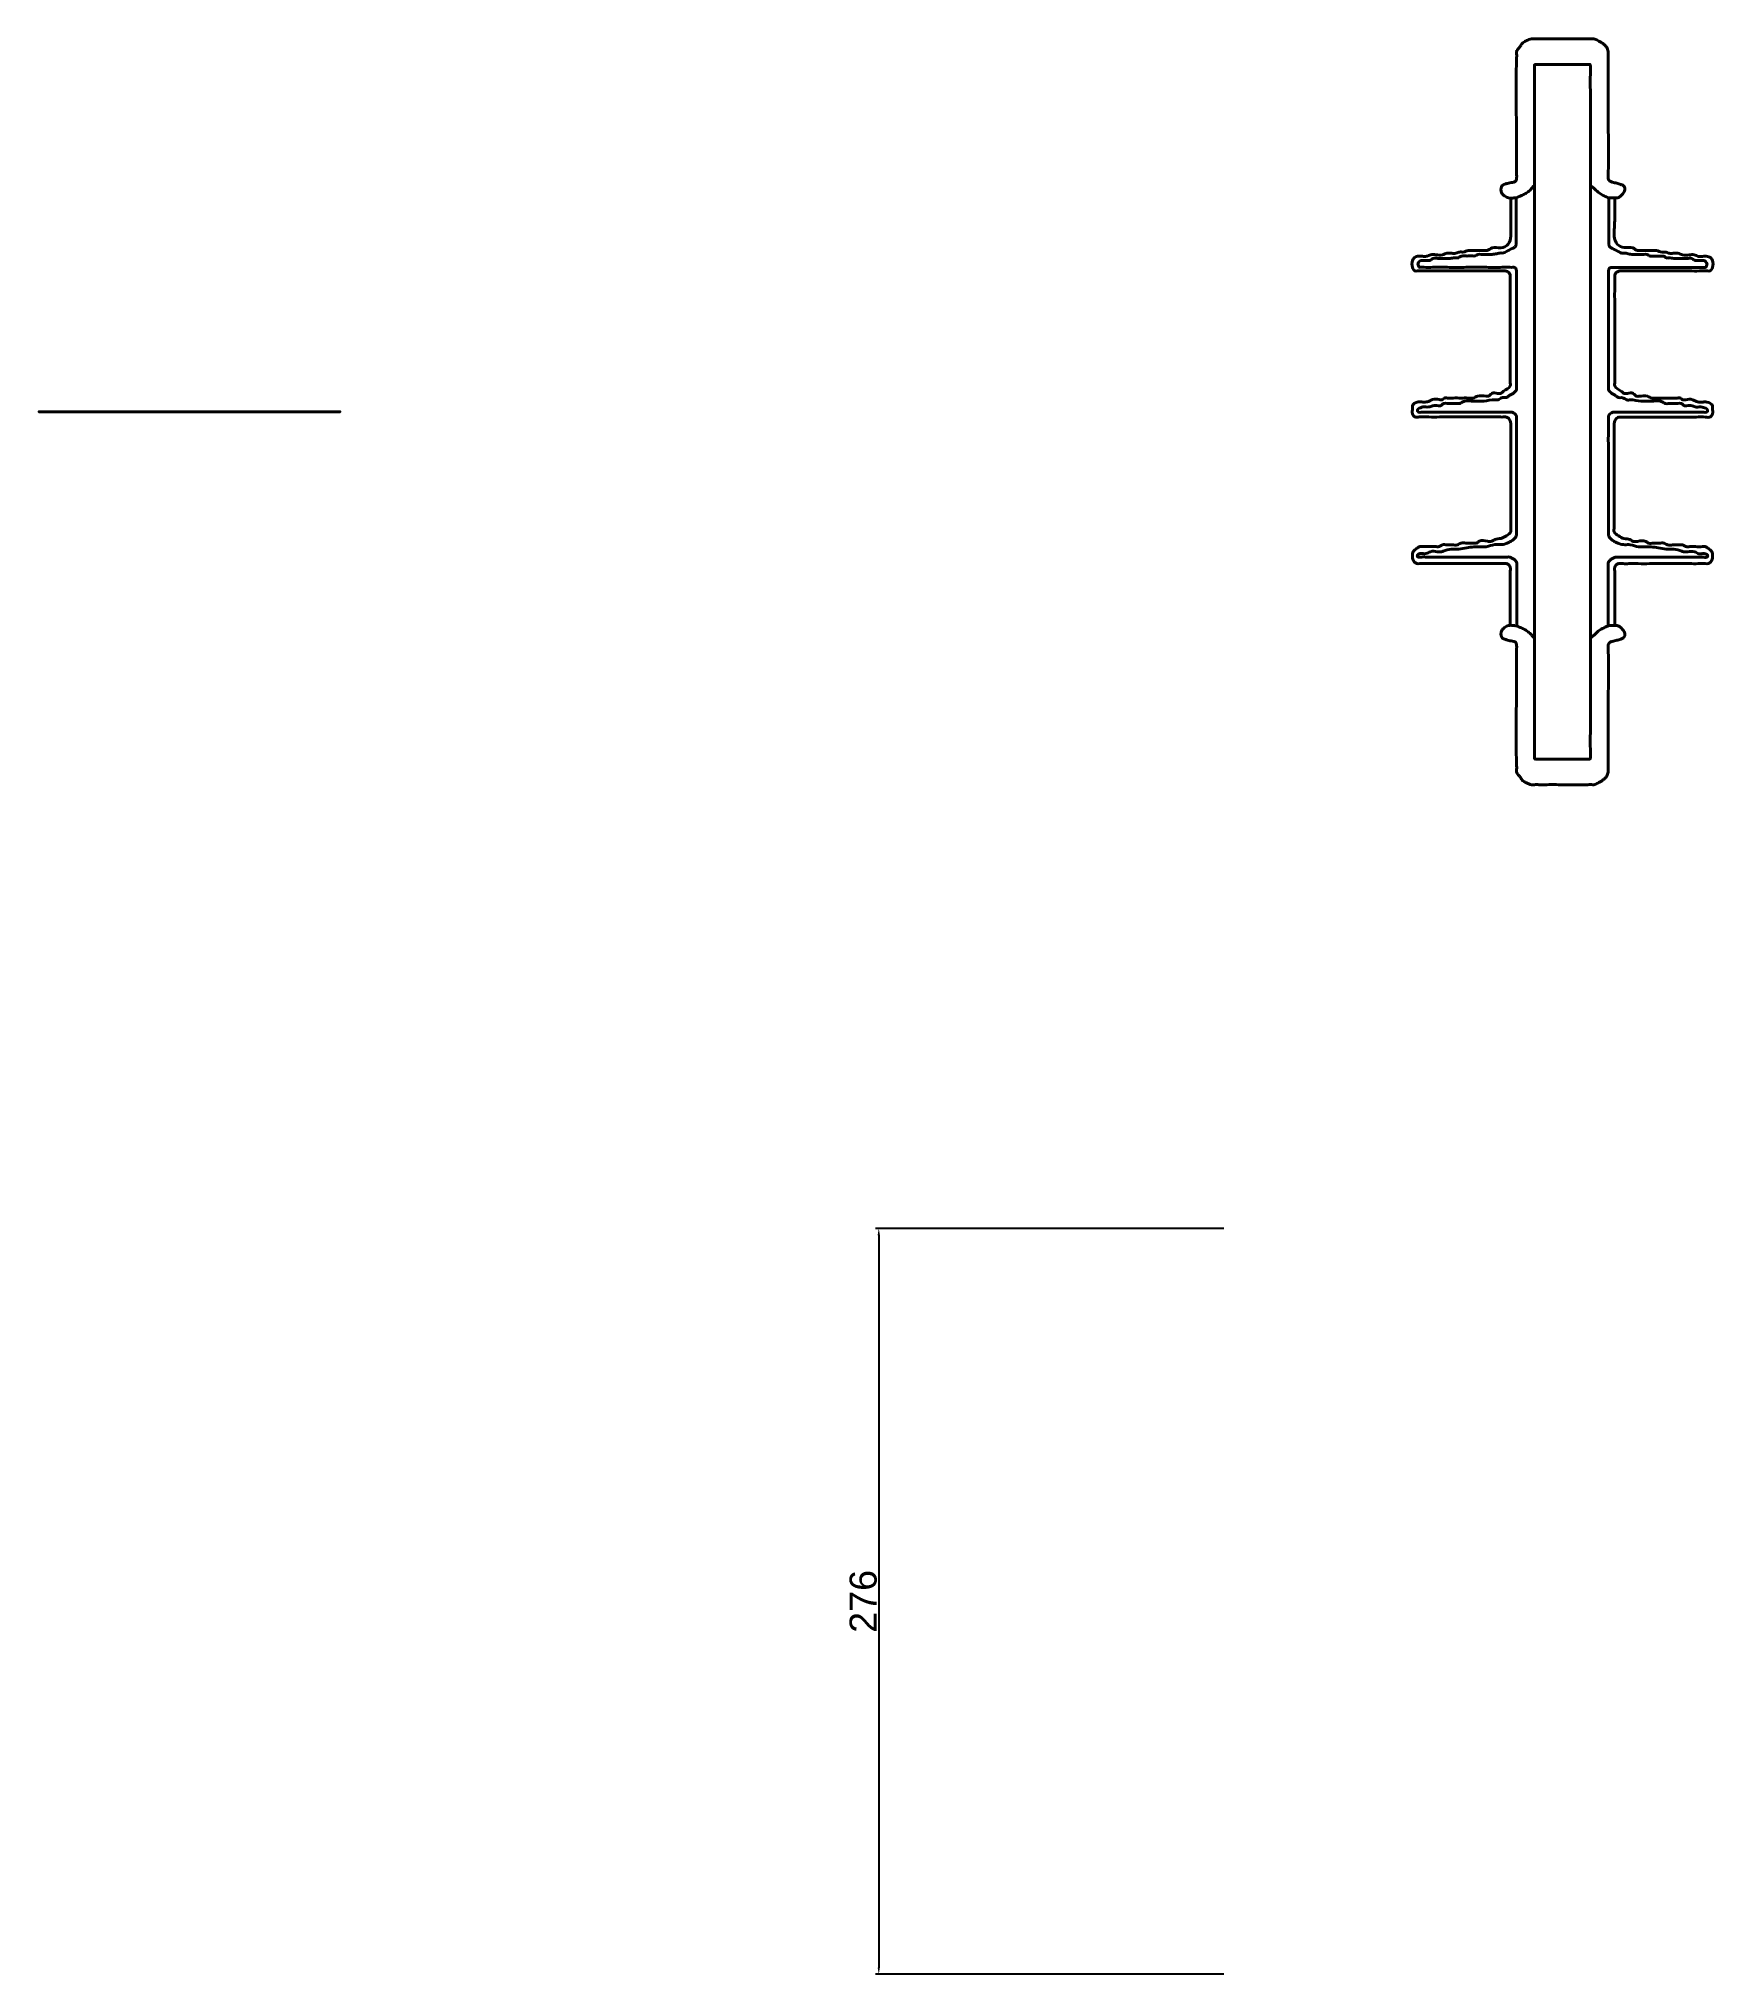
# Model space of a CAD drawing. Header units: millimetres. Extents: x 2853 to 3473, y 1880 to 2596.
import ezdxf

# ---------------------------------------------------------------- set-up
doc = ezdxf.new("R2010")
doc.units = ezdxf.units.MM
doc.styles.get("Standard").update_dxf_attribs({"font": 'arial.ttf'})
doc.dimstyles.new('ISO-25', dxfattribs={"dimtxt": 10, "dimasz": 2.5, "dimexe": 1.25, "dimexo": 0.625, "dimtad": 1, "dimtxsty": 'Standard', "dimcen": 2.5, "dimadec": 0, "dimazin": 0, "dimtfac": 1, "dimtmove": 0, "dimatfit": 3, "dimfxl": 1, "dimarcsym": 0})

# ---------------------------------------------------------------- blocks, each defined once
blk = doc.blocks.new('*D1')
at = {"color": 0, "lineweight": -2, "transparency": 16777216}
for p, q in [((3291.65, 2155.61), (3162.69, 2155.61)), ((3163.94, 2153.11), (3163.94, 1882.11)), ((3291.65, 1879.61), (3162.69, 1879.61))]:
    blk.add_line(p, q, dxfattribs=at)
at = {"color": 0, "lineweight": 40, "transparency": 16777216}
for points in [[(3163.52, 2153.11), (3164.36, 2153.11), (3163.94, 2155.61)], [(3163.52, 1882.11), (3164.36, 1882.11), (3163.94, 1879.61)]]:
    blk.add_solid(points, dxfattribs=at)
at = {"layer": 'Defpoints', "color": 0, "lineweight": 40, "transparency": 16777216}
for p in [(3292.28, 2155.61), (3163.94, 1879.61), (3292.28, 1879.61)]:
    blk.add_point(p, dxfattribs=at)
at = {"color": 0, "lineweight": 40, "transparency": 16777216, "insert": (3158.21, 2017.61), "char_height": 10, "attachment_point": 5, "rotation": 90}
blk.add_mtext('276', dxfattribs=at)

msp = doc.modelspace()

# ---------------------------------------------------------------- linework, layer by layer
at = {"color": 1, "lineweight": 40}
for points in [[(3417.208, 2595.829), (3410.35, 2595.829), (3408.268, 2595.829), (3406.635, 2595.829), (3405.492, 2595.829), (3403.737, 2595.177), (3402.349, 2594.361), (3401.451, 2593.219), (3400.716, 2592.281), (3400.022, 2591.098), (3400.022, 2590.119), (3400.022, 2588.606), (3400.022, 2552.494), (3400.022, 2550.609), (3400.022, 2548.908), (3400.022, 2547.951), (3400.022, 2546.728), (3400.022, 2545.479), (3400.022, 2544.336), (3399.497, 2543.007), (3398.458, 2542.701), (3396.66, 2542.349), (3395.283, 2541.896), (3394.645, 2541.51), (3394.258, 2540.587), (3394.258, 2539.513), (3394.695, 2538.489), (3395.501, 2537.7), (3396.305, 2537.223), (3397.846, 2536.84)], [(3417.208, 2595.829), (3419.513, 2595.829), (3421.086, 2595.829), (3422.878, 2595.829), (3425.145, 2595.829), (3426.371, 2595.829), (3428.181, 2595.829), (3428.565, 2595.829), (3430.028, 2595.236), (3431.846, 2594.208), (3432.765, 2593.418), (3433.555, 2592.335), (3433.948, 2590.765), (3433.948, 2589.514), (3433.948, 2587.493), (3433.948, 2582.636), (3433.948, 2567.371), (3433.948, 2546.161), (3433.948, 2545.212), (3433.948, 2544.626), (3433.948, 2543.945), (3434.34, 2543.321), (3435.418, 2542.811), (3437.14, 2542.395), (3438.578, 2541.941), (3439.543, 2541.487), (3440.054, 2540.693), (3440.054, 2539.937), (3439.332, 2538.497), (3438.389, 2537.495), (3437.233, 2536.978), (3436.412, 2536.978)], [(2909.028, 2457.829, 138), (2902.17, 2457.829, 138), (2900.088, 2457.829, 138), (2898.455, 2457.829, 138), (2897.312, 2457.829, 138), (2895.557, 2457.829, 137.347), (2894.169, 2457.829, 136.532), (2893.27, 2457.829, 135.389), (2892.536, 2457.829, 134.451), (2891.842, 2457.829, 133.268), (2891.842, 2457.829, 132.289), (2891.842, 2457.829, 130.777), (2891.842, 2457.829, 94.665), (2891.842, 2457.829, 92.78), (2891.842, 2457.829, 91.079), (2891.842, 2457.829, 90.122), (2891.842, 2457.829, 88.899), (2891.842, 2457.829, 87.65), (2891.842, 2457.829, 86.506), (2891.316, 2457.829, 85.177), (2890.277, 2457.829, 84.872), (2888.48, 2457.829, 84.52), (2887.103, 2457.829, 84.067), (2886.464, 2457.829, 83.681), (2886.078, 2457.829, 82.757), (2886.078, 2457.829, 81.683), (2886.515, 2457.829, 80.66), (2887.321, 2457.829, 79.871), (2888.125, 2457.829, 79.394), (2889.666, 2457.829, 79.011)], [(2909.028, 2457.829, -138), (2902.17, 2457.829, -138), (2900.088, 2457.829, -138), (2898.455, 2457.829, -138), (2897.312, 2457.829, -138), (2895.557, 2457.829, -137.347), (2894.169, 2457.829, -136.532), (2893.27, 2457.829, -135.389), (2892.536, 2457.829, -134.451), (2891.842, 2457.829, -133.268), (2891.842, 2457.829, -132.289), (2891.842, 2457.829, -130.777), (2891.842, 2457.829, -94.665), (2891.842, 2457.829, -92.78), (2891.842, 2457.829, -91.079), (2891.842, 2457.829, -90.122), (2891.842, 2457.829, -88.899), (2891.842, 2457.829, -87.65), (2891.842, 2457.829, -86.506), (2891.316, 2457.829, -85.177), (2890.277, 2457.829, -84.872), (2888.48, 2457.829, -84.52), (2887.103, 2457.829, -84.067), (2886.464, 2457.829, -83.681), (2886.078, 2457.829, -82.757), (2886.078, 2457.829, -81.683), (2886.515, 2457.829, -80.66), (2887.321, 2457.829, -79.871), (2888.125, 2457.829, -79.394), (2889.666, 2457.829, -79.011)], [(2909.028, 2457.829, 138), (2911.333, 2457.829, 138), (2912.905, 2457.829, 138), (2914.698, 2457.829, 138), (2916.965, 2457.829, 138), (2918.191, 2457.829, 138), (2920.001, 2457.829, 138), (2920.385, 2457.829, 138), (2921.848, 2457.829, 137.407), (2923.666, 2457.829, 136.379), (2924.585, 2457.829, 135.589), (2925.375, 2457.829, 134.506), (2925.768, 2457.829, 132.935), (2925.768, 2457.829, 131.684), (2925.768, 2457.829, 129.663), (2925.768, 2457.829, 124.807), (2925.768, 2457.829, 109.541), (2925.768, 2457.829, 88.332), (2925.768, 2457.829, 87.382), (2925.768, 2457.829, 86.796), (2925.768, 2457.829, 86.116), (2926.16, 2457.829, 85.492), (2927.238, 2457.829, 84.981), (2928.96, 2457.829, 84.565), (2930.398, 2457.829, 84.112), (2931.363, 2457.829, 83.658), (2931.874, 2457.829, 82.864), (2931.874, 2457.829, 82.108), (2931.151, 2457.829, 80.668), (2930.209, 2457.829, 79.665), (2929.053, 2457.829, 79.149), (2928.232, 2457.829, 79.149)], [(2909.028, 2457.829, -138), (2911.333, 2457.829, -138), (2912.905, 2457.829, -138), (2914.698, 2457.829, -138), (2916.965, 2457.829, -138), (2918.191, 2457.829, -138), (2920.001, 2457.829, -138), (2920.385, 2457.829, -138), (2921.848, 2457.829, -137.407), (2923.666, 2457.829, -136.379), (2924.585, 2457.829, -135.589), (2925.375, 2457.829, -134.506), (2925.768, 2457.829, -132.935), (2925.768, 2457.829, -131.684), (2925.768, 2457.829, -129.663), (2925.768, 2457.829, -124.807), (2925.768, 2457.829, -109.541), (2925.768, 2457.829, -88.332), (2925.768, 2457.829, -87.382), (2925.768, 2457.829, -86.796), (2925.768, 2457.829, -86.116), (2926.16, 2457.829, -85.492), (2927.238, 2457.829, -84.981), (2928.96, 2457.829, -84.565), (2930.398, 2457.829, -84.112), (2931.363, 2457.829, -83.658), (2931.874, 2457.829, -82.864), (2931.874, 2457.829, -82.108), (2931.151, 2457.829, -80.668), (2930.209, 2457.829, -79.665), (2929.053, 2457.829, -79.149), (2928.232, 2457.829, -79.149)], [(3417.208, 2319.829), (3410.35, 2319.829), (3408.268, 2319.829), (3406.635, 2319.829), (3405.492, 2319.829), (3403.737, 2320.482), (3402.349, 2321.298), (3401.451, 2322.44), (3400.716, 2323.378), (3400.022, 2324.561), (3400.022, 2325.54), (3400.022, 2327.052), (3400.022, 2363.165), (3400.022, 2365.05), (3400.022, 2366.751), (3400.022, 2367.708), (3400.022, 2368.93), (3400.022, 2370.18), (3400.022, 2371.323), (3399.497, 2372.652), (3398.458, 2372.957), (3396.66, 2373.31), (3395.283, 2373.763), (3394.645, 2374.149), (3394.258, 2375.072), (3394.258, 2376.146), (3394.695, 2377.17), (3395.501, 2377.959), (3396.305, 2378.435), (3397.846, 2378.818)], [(3417.208, 2319.829), (3419.513, 2319.829), (3421.086, 2319.829), (3422.878, 2319.829), (3425.145, 2319.829), (3426.371, 2319.829), (3428.181, 2319.829), (3428.565, 2319.829), (3430.028, 2320.422), (3431.846, 2321.451), (3432.765, 2322.24), (3433.555, 2323.324), (3433.948, 2324.894), (3433.948, 2326.145), (3433.948, 2328.166), (3433.948, 2333.022), (3433.948, 2348.288), (3433.948, 2369.497), (3433.948, 2370.447), (3433.948, 2371.033), (3433.948, 2371.714), (3434.34, 2372.338), (3435.418, 2372.848), (3437.14, 2373.264), (3438.578, 2373.718), (3439.543, 2374.171), (3440.054, 2374.966), (3440.054, 2375.722), (3439.332, 2377.161), (3438.389, 2378.164), (3437.233, 2378.681), (3436.412, 2378.681)]]:
    msp.add_spline(points, degree=3, dxfattribs=at)
at = {"color": 4, "lineweight": 40}
for points in [[(3406.583, 2541.587), (3406.583, 2547.168), (3406.583, 2574.02), (3406.583, 2580.898), (3406.583, 2583.548), (3406.583, 2584.669), (3406.583, 2585.859), (3406.583, 2586.079), (3407.656, 2586.359), (3409.594, 2586.359), (3420.536, 2586.359), (3423.996, 2586.359), (3425.229, 2586.359), (3426.188, 2586.359), (3426.744, 2586.359), (3427.161, 2586.359), (3427.336, 2585.759), (3427.336, 2584.28), (3427.336, 2571.751), (3427.336, 2565.183), (3427.336, 2557.102), (3427.336, 2550.11), (3427.336, 2545.02), (3427.336, 2543.234), (3427.336, 2542.095), (3427.336, 2541.558)], [(2898.403, 2457.829, 83.758), (2898.403, 2457.829, 89.339), (2898.403, 2457.829, 116.191), (2898.403, 2457.829, 123.069), (2898.403, 2457.829, 125.719), (2898.403, 2457.829, 126.84), (2898.403, 2457.829, 128.029), (2898.403, 2457.829, 128.249), (2899.476, 2457.829, 128.53), (2901.414, 2457.829, 128.53), (2912.356, 2457.829, 128.53), (2915.816, 2457.829, 128.53), (2917.049, 2457.829, 128.53), (2918.008, 2457.829, 128.53), (2918.564, 2457.829, 128.53), (2918.981, 2457.829, 128.53), (2919.156, 2457.829, 127.929), (2919.156, 2457.829, 126.45), (2919.156, 2457.829, 113.921), (2919.156, 2457.829, 107.354), (2919.156, 2457.829, 99.273), (2919.156, 2457.829, 92.281), (2919.156, 2457.829, 87.191), (2919.156, 2457.829, 85.405), (2919.156, 2457.829, 84.266), (2919.156, 2457.829, 83.729)], [(2898.403, 2457.829, -83.758), (2898.403, 2457.829, -89.339), (2898.403, 2457.829, -116.191), (2898.403, 2457.829, -123.069), (2898.403, 2457.829, -125.719), (2898.403, 2457.829, -126.84), (2898.403, 2457.829, -128.029), (2898.403, 2457.829, -128.249), (2899.476, 2457.829, -128.53), (2901.414, 2457.829, -128.53), (2912.356, 2457.829, -128.53), (2915.816, 2457.829, -128.53), (2917.049, 2457.829, -128.53), (2918.008, 2457.829, -128.53), (2918.564, 2457.829, -128.53), (2918.981, 2457.829, -128.53), (2919.156, 2457.829, -127.929), (2919.156, 2457.829, -126.45), (2919.156, 2457.829, -113.921), (2919.156, 2457.829, -107.354), (2919.156, 2457.829, -99.273), (2919.156, 2457.829, -92.281), (2919.156, 2457.829, -87.191), (2919.156, 2457.829, -85.405), (2919.156, 2457.829, -84.266), (2919.156, 2457.829, -83.729)], [(3406.583, 2374.071), (3406.583, 2368.49), (3406.583, 2341.639), (3406.583, 2334.761), (3406.583, 2332.11), (3406.583, 2330.989), (3406.583, 2329.8), (3406.583, 2329.58), (3407.656, 2329.3), (3409.594, 2329.3), (3420.536, 2329.3), (3423.996, 2329.3), (3425.229, 2329.3), (3426.188, 2329.3), (3426.744, 2329.3), (3427.161, 2329.3), (3427.336, 2329.9), (3427.336, 2331.379), (3427.336, 2343.908), (3427.336, 2350.476), (3427.336, 2358.557), (3427.336, 2365.549), (3427.336, 2370.638), (3427.336, 2372.425), (3427.336, 2373.563), (3427.336, 2374.101)]]:
    msp.add_spline(points, degree=3, dxfattribs=at)
at = {"color": 6, "lineweight": 40}
for points in [[(3397.846, 2536.84), (3397.846, 2534.571), (3397.846, 2530.321), (3397.846, 2526.873), (3397.846, 2525.012), (3397.846, 2522.834), (3396.9, 2519.849), (3394.155, 2518.477), (3390.953, 2518.477), (3389.123, 2517.517), (3387.842, 2517.517), (3385.784, 2517.517), (3383.771, 2517.517), (3382.201, 2517.517), (3380.155, 2516.949), (3378.916, 2516.949), (3377.562, 2516.488), (3376.093, 2516.488), (3374.249, 2516.488), (3372.566, 2515.925), (3370.076, 2515.925), (3368.252, 2515.925), (3366.631, 2515.347), (3365.154, 2515.347), (3363.301, 2515.347), (3361.94, 2514.652), (3361.477, 2513.842), (3361.477, 2511.267), (3362.404, 2509.966), (3363.359, 2509.966), (3366.254, 2509.966), (3370.15, 2509.966), (3373.743, 2509.966), (3381.075, 2509.966), (3387.289, 2509.966), (3390.224, 2509.966), (3391.35, 2509.966), (3392.55, 2509.966), (3394.377, 2509.966), (3395.06, 2509.966), (3395.762, 2509.966), (3396.98, 2509.465), (3397.644, 2508.524), (3397.644, 2507.65), (3397.644, 2504.478), (3397.644, 2496.463), (3397.644, 2483.078), (3397.644, 2477.339), (3397.644, 2475.03), (3397.644, 2473.203), (3397.644, 2471.375), (3397.644, 2468.825), (3397.644, 2467.43), (3395.132, 2465.41), (3394.121, 2464.641), (3392.965, 2464.641), (3390.847, 2464.641), (3389.547, 2463.582), (3388.729, 2463.582), (3385.552, 2463.582), (3383.819, 2462.909), (3381.893, 2462.909), (3379.486, 2462.909), (3376.55, 2462.909), (3374.432, 2462.909), (3373.276, 2462.909), (3372.612, 2462.319), (3371.399, 2462.319), (3368.858, 2462.319), (3367.626, 2461.751), (3366.507, 2461.448), (3364.972, 2461.448), (3363.569, 2461.448), (3361.453, 2459.994), (3361.453, 2459.113), (3361.453, 2457.078), (3362.395, 2455.894), (3364.006, 2455.894), (3367.532, 2455.894), (3371.514, 2455.894), (3379.963, 2455.894), (3383.702, 2455.894), (3388.596, 2455.894), (3390.024, 2455.894), (3391.757, 2455.894), (3393.26, 2455.894), (3394.043, 2455.894), (3395.017, 2455.894), (3395.933, 2455.894), (3397.098, 2455.321), (3397.869, 2452.645), (3397.869, 2451.627), (3397.869, 2448.077), (3397.869, 2438.721), (3397.869, 2426.531), (3397.869, 2420.497), (3397.869, 2418.83), (3397.869, 2417.218), (3397.869, 2416.251), (3397.869, 2415.003), (3397.869, 2413.444), (3396.284, 2411.946), (3394.255, 2410.979), (3391.953, 2410.526), (3390.824, 2409.899), (3389.193, 2409.899), (3386.15, 2409.899), (3385.115, 2409.241), (3383.358, 2409.241), (3381.162, 2409.241), (3379.437, 2409.241), (3378.088, 2408.582), (3376.237, 2408.582), (3374.229, 2408.582), (3372.535, 2408.582), (3371.343, 2407.956), (3369.9, 2407.956), (3367.829, 2407.956), (3365.163, 2407.956), (3364.222, 2407.956), (3363.312, 2407.454), (3362.089, 2406.482), (3361.475, 2405.478), (3361.475, 2404.316), (3361.686, 2402.999), (3362.155, 2402.295), (3363.078, 2401.654), (3364.207, 2401.654), (3366.782, 2401.654), (3370.09, 2401.654), (3377.803, 2401.654), (3381.552, 2401.654), (3390.061, 2401.654), (3392.422, 2401.654), (3394.56, 2401.654), (3396.251, 2401.654), (3397.208, 2401.092), (3397.623, 2400.295), (3397.623, 2398.462), (3397.623, 2396.457), (3397.623, 2389.668), (3397.623, 2385.311), (3397.623, 2382.176), (3397.623, 2381.295), (3397.623, 2380.41), (3397.623, 2379.652), (3397.623, 2379.126), (3397.846, 2378.818)], [(3399.833, 2537.007), (3399.833, 2535.444), (3399.833, 2534.017), (3399.833, 2531.02), (3399.833, 2526.062), (3399.833, 2523.447), (3399.833, 2522.462), (3399.833, 2520.762), (3399.833, 2519.783), (3399.387, 2518.825), (3398.428, 2518.25), (3396.05, 2517.005), (3395.137, 2516.59), (3394.252, 2516.59), (3392.668, 2516.321), (3390.964, 2516.08), (3389.461, 2516.08), (3386.918, 2516.08), (3385.772, 2516.08), (3384.517, 2515.473), (3383.776, 2515.473), (3382.131, 2515.473), (3380.47, 2515.473), (3379.205, 2515.258), (3378.407, 2514.777), (3377.844, 2514.777), (3377.142, 2514.777), (3375.396, 2514.557), (3372.756, 2514.557), (3370.9, 2514.557), (3369.113, 2514.557), (3367.861, 2513.857), (3367.133, 2513.857), (3366.363, 2513.857), (3365.206, 2513.857), (3364.297, 2513.655), (3363.673, 2513.015), (3363.474, 2512.522), (3363.699, 2511.838), (3364.123, 2511.276), (3364.409, 2511.276), (3365.639, 2511.276), (3369.063, 2511.276), (3374.335, 2511.276), (3381.401, 2511.276), (3388.843, 2511.276), (3394.691, 2511.276), (3397.566, 2511.276), (3398.66, 2511.276), (3399.084, 2511.276), (3399.684, 2510.911), (3399.95, 2509.967), (3399.95, 2509.416), (3399.95, 2505.341), (3399.95, 2491.207), (3399.95, 2478.359), (3399.95, 2474.894), (3399.95, 2472.906), (3399.95, 2471.066), (3399.95, 2469.374), (3399.95, 2468.086), (3399.95, 2467.072), (3399.95, 2466.034), (3399.155, 2464.95), (3397.319, 2463.786), (3396.208, 2463.092), (3395.166, 2463.092), (3393.824, 2462.629), (3393.13, 2462.26), (3391.95, 2462.26), (3387.908, 2461.744), (3386.699, 2461.744), (3384.211, 2461.744), (3380.746, 2461.744), (3379.607, 2461.233), (3378.979, 2460.884), (3377.863, 2460.884), (3376.584, 2460.884), (3374.886, 2460.884), (3372.575, 2460.649), (3371.944, 2460.063), (3371.048, 2460.063), (3368.978, 2460.063), (3367.51, 2459.608), (3365.293, 2459.608), (3364.485, 2459.329), (3363.545, 2458.904), (3363.325, 2458.111), (3363.78, 2457.657), (3364.647, 2457.657), (3366.852, 2457.657), (3368.331, 2457.657), (3371.153, 2457.657), (3377.473, 2457.657), (3383.164, 2457.657), (3391.045, 2457.657), (3392.578, 2457.657), (3394.165, 2457.657), (3395.051, 2457.657), (3396.206, 2457.657), (3397.032, 2457.657), (3397.662, 2457.657), (3398.412, 2457.657), (3399.238, 2457.226), (3399.778, 2456.672), (3399.993, 2455.924), (3399.993, 2455.14), (3399.993, 2453.064), (3399.993, 2438.542), (3399.993, 2419.99), (3399.993, 2418.764), (3399.993, 2417.759), (3399.993, 2416.901), (3399.993, 2415.725), (3399.993, 2414.818), (3399.993, 2414.156), (3399.993, 2413.347), (3399.993, 2412.489), (3399.563, 2411.337), (3398.606, 2410.357), (3397.429, 2409.646), (3396.129, 2409.058), (3393.872, 2408.666), (3391.934, 2408.666), (3388.806, 2407.877), (3386.834, 2407.877), (3381.534, 2407.483), (3378.601, 2407.015), (3376.604, 2407.015), (3373.597, 2406.547), (3372.167, 2406.054), (3370.639, 2406.054), (3368.106, 2406.054), (3366.475, 2405.328), (3365.482, 2405.328), (3364.177, 2405.328), (3363.261, 2404.553), (3363.634, 2404.072), (3364.954, 2404.072), (3366.242, 2404.072), (3367.702, 2404.072), (3371.708, 2404.072), (3374.207, 2404.072), (3386.483, 2404.072), (3393.935, 2404.072), (3395.165, 2404.072), (3395.826, 2404.072), (3396.643, 2404.072), (3397.381, 2404.072), (3398.042, 2403.798), (3398.969, 2403.295), (3399.833, 2402.416), (3400.06, 2401.952), (3400.06, 2401.229), (3400.06, 2400.296), (3400.06, 2399.038), (3400.06, 2396.759), (3400.06, 2387.79), (3400.06, 2384.115), (3400.06, 2382.905), (3400.06, 2380.209), (3400.06, 2379.447), (3400.06, 2379.186), (3400.06, 2378.937), (3399.833, 2378.652)], [(3434.165, 2536.978), (3434.165, 2533.988), (3434.165, 2530.991), (3434.165, 2526.033), (3434.165, 2523.418), (3434.165, 2522.433), (3434.165, 2520.733), (3434.165, 2519.754), (3434.611, 2518.796), (3435.57, 2518.221), (3437.948, 2516.976), (3438.861, 2516.561), (3439.746, 2516.561), (3441.33, 2516.292), (3443.034, 2516.051), (3444.537, 2516.051), (3447.08, 2516.051), (3448.226, 2516.051), (3449.481, 2515.444), (3450.222, 2515.444), (3451.867, 2515.444), (3453.528, 2515.444), (3454.793, 2515.229), (3455.591, 2514.748), (3456.154, 2514.748), (3456.855, 2514.748), (3458.602, 2514.528), (3461.242, 2514.528), (3463.098, 2514.528), (3464.885, 2514.528), (3466.136, 2513.828), (3466.865, 2513.828), (3467.635, 2513.828), (3468.792, 2513.828), (3469.701, 2513.627), (3470.325, 2512.986), (3470.524, 2512.493), (3470.299, 2511.809), (3469.875, 2511.247), (3469.589, 2511.247), (3468.359, 2511.247), (3464.935, 2511.247), (3459.663, 2511.247), (3452.597, 2511.247), (3445.155, 2511.247), (3439.307, 2511.247), (3436.432, 2511.247), (3435.338, 2511.247), (3434.914, 2511.247), (3434.313, 2510.882), (3434.048, 2509.939), (3434.048, 2509.387), (3434.048, 2505.312), (3434.048, 2491.179), (3434.048, 2478.33), (3434.048, 2474.865), (3434.048, 2472.878), (3434.048, 2471.038), (3434.048, 2469.345), (3434.048, 2468.057), (3434.048, 2467.043), (3434.048, 2466.005), (3434.843, 2464.921), (3436.679, 2463.757), (3437.79, 2463.063), (3438.831, 2463.063), (3440.174, 2462.601), (3440.868, 2462.231), (3442.048, 2462.231), (3446.09, 2461.715), (3447.299, 2461.715), (3449.787, 2461.715), (3453.252, 2461.715), (3454.391, 2461.204), (3455.019, 2460.855), (3456.135, 2460.855), (3457.414, 2460.855), (3459.112, 2460.855), (3461.423, 2460.62), (3462.054, 2460.034), (3462.95, 2460.034), (3465.02, 2460.034), (3466.488, 2459.579), (3468.705, 2459.579), (3469.513, 2459.3), (3470.453, 2458.875), (3470.673, 2458.082), (3470.218, 2457.628), (3469.351, 2457.628), (3467.146, 2457.628), (3465.667, 2457.628), (3462.845, 2457.628), (3456.525, 2457.628), (3450.834, 2457.628), (3442.952, 2457.628), (3441.42, 2457.628), (3439.833, 2457.628), (3438.947, 2457.628), (3437.792, 2457.628), (3436.966, 2457.628), (3436.336, 2457.628), (3435.586, 2457.628), (3434.76, 2457.198), (3434.22, 2456.643), (3434.005, 2455.895), (3434.005, 2455.111), (3434.005, 2453.035), (3434.005, 2438.513), (3434.005, 2419.961), (3434.005, 2418.735), (3434.005, 2417.73), (3434.005, 2416.873), (3434.005, 2415.696), (3434.005, 2414.789), (3434.005, 2414.127), (3434.005, 2413.318), (3434.005, 2412.46), (3434.435, 2411.308), (3435.392, 2410.328), (3436.569, 2409.617), (3437.869, 2409.029), (3440.126, 2408.637), (3442.064, 2408.637), (3445.192, 2407.848), (3447.164, 2407.848), (3452.464, 2407.454), (3455.397, 2406.986), (3457.394, 2406.986), (3460.401, 2406.518), (3461.831, 2406.025), (3463.359, 2406.025), (3465.892, 2406.025), (3467.523, 2405.3), (3468.516, 2405.3), (3469.821, 2405.3), (3470.737, 2404.524), (3470.364, 2404.043), (3469.044, 2404.043), (3467.756, 2404.043), (3466.296, 2404.043), (3462.29, 2404.043), (3459.791, 2404.043), (3447.515, 2404.043), (3440.063, 2404.043), (3438.832, 2404.043), (3438.172, 2404.043), (3437.355, 2404.043), (3436.616, 2404.043), (3435.956, 2403.769), (3435.029, 2403.266), (3434.165, 2402.387), (3433.938, 2401.923), (3433.938, 2401.2), (3433.938, 2400.267), (3433.938, 2399.009), (3433.938, 2396.731), (3433.938, 2387.761), (3433.938, 2384.086), (3433.938, 2382.876), (3433.938, 2380.181), (3433.938, 2379.418), (3433.938, 2379.157), (3434.165, 2378.681)], [(3436.412, 2536.978), (3436.401, 2534.542), (3436.363, 2530.292), (3436.268, 2526.844), (3436.152, 2524.983), (3436.152, 2522.805), (3437.268, 2519.82), (3439.843, 2518.654), (3443.045, 2518.448), (3444.875, 2517.489), (3446.156, 2517.489), (3448.214, 2517.489), (3450.227, 2517.489), (3451.797, 2517.489), (3453.843, 2516.92), (3455.082, 2516.92), (3456.436, 2516.459), (3457.905, 2516.459), (3459.749, 2516.459), (3461.432, 2515.896), (3463.922, 2515.896), (3465.746, 2515.896), (3467.367, 2515.318), (3468.844, 2515.318), (3470.697, 2515.318), (3472.058, 2514.623), (3472.521, 2513.813), (3472.521, 2511.239), (3471.594, 2509.937), (3470.639, 2509.937), (3467.744, 2509.937), (3463.848, 2509.937), (3460.255, 2509.937), (3452.923, 2509.937), (3446.709, 2509.937), (3443.774, 2509.937), (3442.648, 2509.937), (3441.448, 2509.937), (3439.621, 2509.937), (3438.938, 2509.937), (3438.236, 2509.937), (3437.018, 2509.436), (3436.354, 2508.496), (3436.354, 2507.621), (3436.354, 2504.449), (3436.354, 2496.434), (3436.354, 2483.049), (3436.354, 2477.31), (3436.354, 2475.001), (3436.354, 2473.174), (3436.354, 2471.346), (3436.354, 2468.796), (3436.354, 2467.402), (3438.866, 2465.381), (3439.877, 2464.612), (3441.033, 2464.612), (3443.151, 2464.612), (3444.451, 2463.553), (3445.269, 2463.553), (3448.446, 2463.553), (3450.179, 2462.88), (3452.105, 2462.88), (3454.512, 2462.88), (3457.448, 2462.88), (3459.566, 2462.88), (3460.722, 2462.88), (3461.386, 2462.29), (3462.599, 2462.29), (3465.14, 2462.29), (3466.372, 2461.722), (3467.491, 2461.419), (3469.026, 2461.419), (3470.429, 2461.419), (3472.545, 2459.965), (3472.545, 2459.084), (3472.545, 2457.049), (3471.603, 2455.865), (3469.992, 2455.865), (3466.466, 2455.865), (3462.484, 2455.865), (3454.035, 2455.865), (3450.296, 2455.865), (3445.402, 2455.865), (3443.974, 2455.865), (3442.241, 2455.865), (3440.738, 2455.865), (3439.955, 2455.865), (3438.981, 2455.865), (3438.065, 2455.865), (3436.9, 2455.292), (3436.129, 2452.616), (3436.129, 2451.598), (3436.129, 2448.048), (3436.129, 2438.692), (3436.129, 2426.503), (3436.129, 2420.468), (3436.129, 2418.801), (3436.129, 2417.189), (3436.129, 2416.222), (3436.129, 2414.974), (3436.129, 2413.415), (3437.714, 2411.917), (3439.743, 2410.95), (3442.045, 2410.497), (3443.174, 2409.87), (3444.805, 2409.87), (3447.848, 2409.87), (3448.883, 2409.212), (3450.64, 2409.212), (3452.836, 2409.212), (3454.561, 2409.212), (3455.91, 2408.554), (3457.761, 2408.554), (3459.769, 2408.554), (3461.463, 2408.554), (3462.655, 2407.927), (3464.098, 2407.927), (3466.169, 2407.927), (3468.835, 2407.927), (3469.776, 2407.927), (3470.686, 2407.425), (3471.909, 2406.453), (3472.523, 2405.449), (3472.523, 2404.287), (3472.312, 2402.97), (3471.843, 2402.266), (3470.92, 2401.625), (3469.791, 2401.625), (3467.216, 2401.625), (3463.908, 2401.625), (3456.195, 2401.625), (3452.446, 2401.625), (3443.937, 2401.625), (3441.576, 2401.625), (3439.438, 2401.625), (3437.747, 2401.625), (3436.79, 2401.063), (3436.375, 2400.266), (3436.375, 2398.433), (3436.375, 2396.428), (3436.375, 2389.639), (3436.375, 2385.282), (3436.375, 2382.147), (3436.375, 2381.266), (3436.375, 2380.381), (3436.375, 2379.624), (3436.375, 2379.097), (3436.412, 2378.681)], [(2889.666, 2457.829, 79.011), (2889.666, 2457.829, 76.742), (2889.666, 2457.829, 72.492), (2889.666, 2457.829, 69.043), (2889.666, 2457.829, 67.183), (2889.666, 2457.829, 65.005), (2888.719, 2457.829, 62.019), (2885.975, 2457.829, 60.648), (2882.773, 2457.829, 60.648), (2880.943, 2457.829, 59.688), (2879.662, 2457.829, 59.688), (2877.604, 2457.829, 59.688), (2875.591, 2457.829, 59.688), (2874.021, 2457.829, 59.688), (2871.975, 2457.829, 59.12), (2870.736, 2457.829, 59.12), (2869.382, 2457.829, 58.659), (2867.913, 2457.829, 58.659), (2866.069, 2457.829, 58.659), (2864.386, 2457.829, 58.096), (2861.896, 2457.829, 58.096), (2860.072, 2457.829, 58.096), (2858.45, 2457.829, 57.517), (2856.974, 2457.829, 57.517), (2855.121, 2457.829, 57.517), (2853.76, 2457.829, 56.823), (2853.297, 2457.829, 56.013), (2853.297, 2457.829, 53.438), (2854.223, 2457.829, 52.136), (2855.179, 2457.829, 52.136), (2858.074, 2457.829, 52.136), (2861.97, 2457.829, 52.136), (2865.562, 2457.829, 52.136), (2872.895, 2457.829, 52.136), (2879.109, 2457.829, 52.136), (2882.044, 2457.829, 52.136), (2883.17, 2457.829, 52.136), (2884.369, 2457.829, 52.136), (2886.197, 2457.829, 52.136), (2886.88, 2457.829, 52.136), (2887.581, 2457.829, 52.136), (2888.8, 2457.829, 51.636), (2889.464, 2457.829, 50.695), (2889.464, 2457.829, 49.82), (2889.464, 2457.829, 46.649), (2889.464, 2457.829, 38.634), (2889.464, 2457.829, 25.248), (2889.464, 2457.829, 19.51), (2889.464, 2457.829, 17.201), (2889.464, 2457.829, 15.373), (2889.464, 2457.829, 13.545), (2889.464, 2457.829, 10.996), (2889.464, 2457.829, 9.601), (2886.951, 2457.829, 7.581), (2885.94, 2457.829, 6.811), (2884.785, 2457.829, 6.811), (2882.667, 2457.829, 6.811), (2881.367, 2457.829, 5.753), (2880.549, 2457.829, 5.753), (2877.372, 2457.829, 5.753), (2875.639, 2457.829, 5.08), (2873.713, 2457.829, 5.08), (2871.306, 2457.829, 5.08), (2868.37, 2457.829, 5.08), (2866.252, 2457.829, 5.08), (2865.096, 2457.829, 5.08), (2864.432, 2457.829, 4.49), (2863.219, 2457.829, 4.49), (2860.678, 2457.829, 4.49), (2859.446, 2457.829, 3.922), (2858.327, 2457.829, 3.619), (2856.791, 2457.829, 3.619), (2855.388, 2457.829, 3.619), (2853.273, 2457.829, 2.164), (2853.273, 2457.829, 1.284), (2853.273, 2457.829, -0.751), (2854.215, 2457.829, -1.936), (2855.826, 2457.829, -1.936), (2859.352, 2457.829, -1.936), (2863.333, 2457.829, -1.936), (2871.783, 2457.829, -1.936), (2875.522, 2457.829, -1.936), (2880.415, 2457.829, -1.936), (2881.844, 2457.829, -1.936), (2883.576, 2457.829, -1.936), (2885.079, 2457.829, -1.936), (2885.862, 2457.829, -1.936), (2886.836, 2457.829, -1.936), (2887.753, 2457.829, -1.936), (2888.918, 2457.829, -2.508), (2889.689, 2457.829, -5.184), (2889.689, 2457.829, -6.203), (2889.689, 2457.829, -9.752), (2889.689, 2457.829, -19.108), (2889.689, 2457.829, -31.298), (2889.689, 2457.829, -37.332), (2889.689, 2457.829, -38.999), (2889.689, 2457.829, -40.611), (2889.689, 2457.829, -41.578), (2889.689, 2457.829, -42.826), (2889.689, 2457.829, -44.386), (2888.104, 2457.829, -45.883), (2886.075, 2457.829, -46.85), (2883.773, 2457.829, -47.303), (2882.644, 2457.829, -47.93), (2881.013, 2457.829, -47.93), (2877.97, 2457.829, -47.93), (2876.934, 2457.829, -48.589), (2875.178, 2457.829, -48.589), (2872.982, 2457.829, -48.589), (2871.256, 2457.829, -48.589), (2869.907, 2457.829, -49.247), (2868.057, 2457.829, -49.247), (2866.049, 2457.829, -49.247), (2864.355, 2457.829, -49.247), (2863.163, 2457.829, -49.874), (2861.72, 2457.829, -49.874), (2859.649, 2457.829, -49.874), (2856.983, 2457.829, -49.874), (2856.042, 2457.829, -49.874), (2855.132, 2457.829, -50.375), (2853.908, 2457.829, -51.347), (2853.295, 2457.829, -52.352), (2853.295, 2457.829, -53.514), (2853.505, 2457.829, -54.831), (2853.975, 2457.829, -55.534), (2854.898, 2457.829, -56.176), (2856.027, 2457.829, -56.176), (2858.602, 2457.829, -56.176), (2861.91, 2457.829, -56.176), (2869.623, 2457.829, -56.176), (2873.372, 2457.829, -56.176), (2881.881, 2457.829, -56.176), (2884.242, 2457.829, -56.176), (2886.38, 2457.829, -56.176), (2888.071, 2457.829, -56.176), (2889.028, 2457.829, -56.738), (2889.443, 2457.829, -57.535), (2889.443, 2457.829, -59.368), (2889.443, 2457.829, -61.373), (2889.443, 2457.829, -68.161), (2889.443, 2457.829, -72.518), (2889.443, 2457.829, -75.653), (2889.443, 2457.829, -76.534), (2889.443, 2457.829, -77.42), (2889.443, 2457.829, -78.177), (2889.443, 2457.829, -78.703), (2889.666, 2457.829, -79.011)], [(2891.653, 2457.829, 79.178), (2891.653, 2457.829, 77.615), (2891.653, 2457.829, 76.188), (2891.653, 2457.829, 73.191), (2891.653, 2457.829, 68.233), (2891.653, 2457.829, 65.618), (2891.653, 2457.829, 64.633), (2891.653, 2457.829, 62.933), (2891.653, 2457.829, 61.953), (2891.207, 2457.829, 60.995), (2890.248, 2457.829, 60.421), (2887.87, 2457.829, 59.176), (2886.957, 2457.829, 58.76), (2886.071, 2457.829, 58.76), (2884.488, 2457.829, 58.492), (2882.784, 2457.829, 58.251), (2881.281, 2457.829, 58.251), (2878.738, 2457.829, 58.251), (2877.591, 2457.829, 58.251), (2876.337, 2457.829, 57.644), (2875.596, 2457.829, 57.644), (2873.95, 2457.829, 57.644), (2872.29, 2457.829, 57.644), (2871.025, 2457.829, 57.429), (2870.227, 2457.829, 56.948), (2869.664, 2457.829, 56.948), (2868.962, 2457.829, 56.948), (2867.216, 2457.829, 56.728), (2864.576, 2457.829, 56.728), (2862.72, 2457.829, 56.728), (2860.932, 2457.829, 56.728), (2859.681, 2457.829, 56.027), (2858.953, 2457.829, 56.027), (2858.183, 2457.829, 56.027), (2857.026, 2457.829, 56.027), (2856.116, 2457.829, 55.826), (2855.493, 2457.829, 55.186), (2855.294, 2457.829, 54.693), (2855.519, 2457.829, 54.009), (2855.943, 2457.829, 53.446), (2856.229, 2457.829, 53.446), (2857.459, 2457.829, 53.446), (2860.883, 2457.829, 53.446), (2866.155, 2457.829, 53.446), (2873.221, 2457.829, 53.446), (2880.663, 2457.829, 53.446), (2886.511, 2457.829, 53.446), (2889.386, 2457.829, 53.446), (2890.48, 2457.829, 53.446), (2890.904, 2457.829, 53.446), (2891.504, 2457.829, 53.082), (2891.77, 2457.829, 52.138), (2891.77, 2457.829, 51.586), (2891.77, 2457.829, 47.511), (2891.77, 2457.829, 33.378), (2891.77, 2457.829, 20.529), (2891.77, 2457.829, 17.064), (2891.77, 2457.829, 15.077), (2891.77, 2457.829, 13.237), (2891.77, 2457.829, 11.544), (2891.77, 2457.829, 10.256), (2891.77, 2457.829, 9.243), (2891.77, 2457.829, 8.205), (2890.975, 2457.829, 7.121), (2889.138, 2457.829, 5.956), (2888.028, 2457.829, 5.263), (2886.986, 2457.829, 5.263), (2885.644, 2457.829, 4.8), (2884.95, 2457.829, 4.43), (2883.77, 2457.829, 4.43), (2879.728, 2457.829, 3.915), (2878.519, 2457.829, 3.915), (2876.031, 2457.829, 3.915), (2872.566, 2457.829, 3.915), (2871.427, 2457.829, 3.403), (2870.799, 2457.829, 3.055), (2869.683, 2457.829, 3.055), (2868.404, 2457.829, 3.055), (2866.706, 2457.829, 3.055), (2864.395, 2457.829, 2.82), (2863.763, 2457.829, 2.233), (2862.868, 2457.829, 2.233), (2860.798, 2457.829, 2.233), (2859.329, 2457.829, 1.778), (2857.112, 2457.829, 1.778), (2856.305, 2457.829, 1.5), (2855.365, 2457.829, 1.074), (2855.145, 2457.829, 0.282), (2855.6, 2457.829, -0.173), (2856.466, 2457.829, -0.173), (2858.672, 2457.829, -0.173), (2860.15, 2457.829, -0.173), (2862.973, 2457.829, -0.173), (2869.293, 2457.829, -0.173), (2874.984, 2457.829, -0.173), (2882.865, 2457.829, -0.173), (2884.398, 2457.829, -0.173), (2885.985, 2457.829, -0.173), (2886.87, 2457.829, -0.173), (2888.026, 2457.829, -0.173), (2888.851, 2457.829, -0.173), (2889.482, 2457.829, -0.173), (2890.232, 2457.829, -0.173), (2891.057, 2457.829, -0.603), (2891.598, 2457.829, -1.158), (2891.813, 2457.829, -1.905), (2891.813, 2457.829, -2.689), (2891.813, 2457.829, -4.766), (2891.813, 2457.829, -19.287), (2891.813, 2457.829, -37.839), (2891.813, 2457.829, -39.065), (2891.813, 2457.829, -40.07), (2891.813, 2457.829, -40.928), (2891.813, 2457.829, -42.104), (2891.813, 2457.829, -43.011), (2891.813, 2457.829, -43.673), (2891.813, 2457.829, -44.482), (2891.813, 2457.829, -45.34), (2891.383, 2457.829, -46.492), (2890.426, 2457.829, -47.472), (2889.249, 2457.829, -48.183), (2887.949, 2457.829, -48.772), (2885.692, 2457.829, -49.164), (2883.754, 2457.829, -49.164), (2880.626, 2457.829, -49.953), (2878.654, 2457.829, -49.953), (2873.354, 2457.829, -50.347), (2870.421, 2457.829, -50.815), (2868.424, 2457.829, -50.815), (2865.417, 2457.829, -51.283), (2863.987, 2457.829, -51.775), (2862.459, 2457.829, -51.775), (2859.925, 2457.829, -51.775), (2858.295, 2457.829, -52.501), (2857.301, 2457.829, -52.501), (2855.997, 2457.829, -52.501), (2855.081, 2457.829, -53.277), (2855.454, 2457.829, -53.757), (2856.773, 2457.829, -53.757), (2858.062, 2457.829, -53.757), (2859.522, 2457.829, -53.757), (2863.527, 2457.829, -53.757), (2866.027, 2457.829, -53.757), (2878.303, 2457.829, -53.757), (2885.755, 2457.829, -53.757), (2886.985, 2457.829, -53.757), (2887.645, 2457.829, -53.757), (2888.463, 2457.829, -53.757), (2889.201, 2457.829, -53.757), (2889.861, 2457.829, -54.032), (2890.789, 2457.829, -54.534), (2891.653, 2457.829, -55.414), (2891.879, 2457.829, -55.877), (2891.879, 2457.829, -56.601), (2891.879, 2457.829, -57.533), (2891.879, 2457.829, -58.792), (2891.879, 2457.829, -61.07), (2891.879, 2457.829, -70.039), (2891.879, 2457.829, -73.714), (2891.879, 2457.829, -74.924), (2891.879, 2457.829, -77.62), (2891.879, 2457.829, -78.382), (2891.879, 2457.829, -78.644), (2891.879, 2457.829, -78.892), (2891.653, 2457.829, -79.178)], [(2925.985, 2457.829, 79.149), (2925.985, 2457.829, 76.159), (2925.985, 2457.829, 73.162), (2925.985, 2457.829, 68.204), (2925.985, 2457.829, 65.589), (2925.985, 2457.829, 64.604), (2925.985, 2457.829, 62.904), (2925.985, 2457.829, 61.925), (2926.431, 2457.829, 60.967), (2927.389, 2457.829, 60.392), (2929.768, 2457.829, 59.147), (2930.68, 2457.829, 58.731), (2931.566, 2457.829, 58.731), (2933.15, 2457.829, 58.463), (2934.854, 2457.829, 58.222), (2936.357, 2457.829, 58.222), (2938.9, 2457.829, 58.222), (2940.046, 2457.829, 58.222), (2941.3, 2457.829, 57.615), (2942.042, 2457.829, 57.615), (2943.687, 2457.829, 57.615), (2945.348, 2457.829, 57.615), (2946.613, 2457.829, 57.4), (2947.41, 2457.829, 56.919), (2947.974, 2457.829, 56.919), (2948.675, 2457.829, 56.919), (2950.421, 2457.829, 56.699), (2953.061, 2457.829, 56.699), (2954.918, 2457.829, 56.699), (2956.705, 2457.829, 56.699), (2957.956, 2457.829, 55.998), (2958.685, 2457.829, 55.998), (2959.455, 2457.829, 55.998), (2960.612, 2457.829, 55.998), (2961.521, 2457.829, 55.797), (2962.145, 2457.829, 55.157), (2962.344, 2457.829, 54.664), (2962.119, 2457.829, 53.98), (2961.694, 2457.829, 53.418), (2961.409, 2457.829, 53.418), (2960.179, 2457.829, 53.418), (2956.755, 2457.829, 53.418), (2951.483, 2457.829, 53.418), (2944.417, 2457.829, 53.418), (2936.975, 2457.829, 53.418), (2931.127, 2457.829, 53.418), (2928.251, 2457.829, 53.418), (2927.158, 2457.829, 53.418), (2926.734, 2457.829, 53.418), (2926.133, 2457.829, 53.053), (2925.867, 2457.829, 52.109), (2925.867, 2457.829, 51.558), (2925.867, 2457.829, 47.483), (2925.867, 2457.829, 33.349), (2925.867, 2457.829, 20.5), (2925.867, 2457.829, 17.035), (2925.867, 2457.829, 15.048), (2925.867, 2457.829, 13.208), (2925.867, 2457.829, 11.515), (2925.867, 2457.829, 10.227), (2925.867, 2457.829, 9.214), (2925.867, 2457.829, 8.176), (2926.663, 2457.829, 7.092), (2928.499, 2457.829, 5.927), (2929.61, 2457.829, 5.234), (2930.651, 2457.829, 5.234), (2931.993, 2457.829, 4.771), (2932.688, 2457.829, 4.401), (2933.868, 2457.829, 4.401), (2937.909, 2457.829, 3.886), (2939.119, 2457.829, 3.886), (2941.607, 2457.829, 3.886), (2945.071, 2457.829, 3.886), (2946.211, 2457.829, 3.375), (2946.839, 2457.829, 3.026), (2947.955, 2457.829, 3.026), (2949.234, 2457.829, 3.026), (2950.931, 2457.829, 3.026), (2953.243, 2457.829, 2.791), (2953.874, 2457.829, 2.204), (2954.77, 2457.829, 2.204), (2956.84, 2457.829, 2.204), (2958.308, 2457.829, 1.75), (2960.525, 2457.829, 1.75), (2961.333, 2457.829, 1.471), (2962.272, 2457.829, 1.045), (2962.493, 2457.829, 0.253), (2962.037, 2457.829, -0.202), (2961.171, 2457.829, -0.202), (2958.966, 2457.829, -0.202), (2957.487, 2457.829, -0.202), (2954.665, 2457.829, -0.202), (2948.345, 2457.829, -0.202), (2942.654, 2457.829, -0.202), (2934.772, 2457.829, -0.202), (2933.24, 2457.829, -0.202), (2931.653, 2457.829, -0.202), (2930.767, 2457.829, -0.202), (2929.612, 2457.829, -0.202), (2928.786, 2457.829, -0.202), (2928.156, 2457.829, -0.202), (2927.406, 2457.829, -0.202), (2926.58, 2457.829, -0.632), (2926.04, 2457.829, -1.187), (2925.825, 2457.829, -1.934), (2925.825, 2457.829, -2.718), (2925.825, 2457.829, -4.795), (2925.825, 2457.829, -19.316), (2925.825, 2457.829, -37.868), (2925.825, 2457.829, -39.094), (2925.825, 2457.829, -40.099), (2925.825, 2457.829, -40.957), (2925.825, 2457.829, -42.133), (2925.825, 2457.829, -43.04), (2925.825, 2457.829, -43.702), (2925.825, 2457.829, -44.511), (2925.825, 2457.829, -45.369), (2926.255, 2457.829, -46.521), (2927.211, 2457.829, -47.501), (2928.389, 2457.829, -48.212), (2929.689, 2457.829, -48.8), (2931.946, 2457.829, -49.193), (2933.884, 2457.829, -49.193), (2937.011, 2457.829, -49.981), (2938.984, 2457.829, -49.981), (2944.283, 2457.829, -50.376), (2947.217, 2457.829, -50.844), (2949.214, 2457.829, -50.844), (2952.221, 2457.829, -51.312), (2953.651, 2457.829, -51.804), (2955.179, 2457.829, -51.804), (2957.712, 2457.829, -51.804), (2959.343, 2457.829, -52.53), (2960.336, 2457.829, -52.53), (2961.64, 2457.829, -52.53), (2962.557, 2457.829, -53.305), (2962.184, 2457.829, -53.786), (2960.864, 2457.829, -53.786), (2959.575, 2457.829, -53.786), (2958.116, 2457.829, -53.786), (2954.11, 2457.829, -53.786), (2951.61, 2457.829, -53.786), (2939.334, 2457.829, -53.786), (2931.882, 2457.829, -53.786), (2930.652, 2457.829, -53.786), (2929.992, 2457.829, -53.786), (2929.175, 2457.829, -53.786), (2928.436, 2457.829, -53.786), (2927.776, 2457.829, -54.06), (2926.849, 2457.829, -54.563), (2925.985, 2457.829, -55.442), (2925.758, 2457.829, -55.906), (2925.758, 2457.829, -56.629), (2925.758, 2457.829, -57.562), (2925.758, 2457.829, -58.82), (2925.758, 2457.829, -61.099), (2925.758, 2457.829, -70.068), (2925.758, 2457.829, -73.743), (2925.758, 2457.829, -74.953), (2925.758, 2457.829, -77.649), (2925.758, 2457.829, -78.411), (2925.758, 2457.829, -78.672), (2925.985, 2457.829, -79.149)], [(2928.232, 2457.829, 79.149), (2928.22, 2457.829, 76.713), (2928.183, 2457.829, 72.463), (2928.088, 2457.829, 69.014), (2927.972, 2457.829, 67.154), (2927.972, 2457.829, 64.976), (2929.088, 2457.829, 61.99), (2931.663, 2457.829, 60.824), (2934.865, 2457.829, 60.619), (2936.695, 2457.829, 59.659), (2937.975, 2457.829, 59.659), (2940.034, 2457.829, 59.659), (2942.047, 2457.829, 59.659), (2943.617, 2457.829, 59.659), (2945.662, 2457.829, 59.091), (2946.901, 2457.829, 59.091), (2948.256, 2457.829, 58.63), (2949.725, 2457.829, 58.63), (2951.569, 2457.829, 58.63), (2953.252, 2457.829, 58.067), (2955.742, 2457.829, 58.067), (2957.566, 2457.829, 58.067), (2959.187, 2457.829, 57.488), (2960.664, 2457.829, 57.488), (2962.517, 2457.829, 57.488), (2963.877, 2457.829, 56.794), (2964.341, 2457.829, 55.984), (2964.341, 2457.829, 53.409), (2963.414, 2457.829, 52.107), (2962.459, 2457.829, 52.107), (2959.564, 2457.829, 52.107), (2955.668, 2457.829, 52.107), (2952.075, 2457.829, 52.107), (2944.742, 2457.829, 52.107), (2938.529, 2457.829, 52.107), (2935.594, 2457.829, 52.107), (2934.468, 2457.829, 52.107), (2933.268, 2457.829, 52.107), (2931.441, 2457.829, 52.107), (2930.758, 2457.829, 52.107), (2930.056, 2457.829, 52.107), (2928.838, 2457.829, 51.607), (2928.173, 2457.829, 50.666), (2928.173, 2457.829, 49.791), (2928.173, 2457.829, 46.62), (2928.173, 2457.829, 38.605), (2928.173, 2457.829, 25.219), (2928.173, 2457.829, 19.481), (2928.173, 2457.829, 17.172), (2928.173, 2457.829, 15.344), (2928.173, 2457.829, 13.517), (2928.173, 2457.829, 10.967), (2928.173, 2457.829, 9.572), (2930.686, 2457.829, 7.552), (2931.697, 2457.829, 6.782), (2932.852, 2457.829, 6.782), (2934.971, 2457.829, 6.782), (2936.27, 2457.829, 5.724), (2937.089, 2457.829, 5.724), (2940.266, 2457.829, 5.724), (2941.999, 2457.829, 5.051), (2943.924, 2457.829, 5.051), (2946.331, 2457.829, 5.051), (2949.268, 2457.829, 5.051), (2951.386, 2457.829, 5.051), (2952.541, 2457.829, 5.051), (2953.206, 2457.829, 4.461), (2954.419, 2457.829, 4.461), (2956.959, 2457.829, 4.461), (2958.192, 2457.829, 3.893), (2959.31, 2457.829, 3.59), (2960.846, 2457.829, 3.59), (2962.249, 2457.829, 3.59), (2964.365, 2457.829, 2.136), (2964.365, 2457.829, 1.255), (2964.365, 2457.829, -0.78), (2963.422, 2457.829, -1.964), (2961.812, 2457.829, -1.964), (2958.286, 2457.829, -1.964), (2954.304, 2457.829, -1.964), (2945.854, 2457.829, -1.964), (2942.116, 2457.829, -1.964), (2937.222, 2457.829, -1.964), (2935.794, 2457.829, -1.964), (2934.061, 2457.829, -1.964), (2932.558, 2457.829, -1.964), (2931.775, 2457.829, -1.964), (2930.801, 2457.829, -1.964), (2929.885, 2457.829, -1.964), (2928.72, 2457.829, -2.537), (2927.949, 2457.829, -5.213), (2927.949, 2457.829, -6.232), (2927.949, 2457.829, -9.781), (2927.949, 2457.829, -19.137), (2927.949, 2457.829, -31.327), (2927.949, 2457.829, -37.361), (2927.949, 2457.829, -39.028), (2927.949, 2457.829, -40.64), (2927.949, 2457.829, -41.607), (2927.949, 2457.829, -42.855), (2927.949, 2457.829, -44.414), (2929.534, 2457.829, -45.912), (2931.563, 2457.829, -46.879), (2933.864, 2457.829, -47.332), (2934.994, 2457.829, -47.959), (2936.625, 2457.829, -47.959), (2939.668, 2457.829, -47.959), (2940.703, 2457.829, -48.618), (2942.46, 2457.829, -48.618), (2944.656, 2457.829, -48.618), (2946.381, 2457.829, -48.618), (2947.73, 2457.829, -49.276), (2949.581, 2457.829, -49.276), (2951.589, 2457.829, -49.276), (2953.283, 2457.829, -49.276), (2954.475, 2457.829, -49.903), (2955.918, 2457.829, -49.903), (2957.988, 2457.829, -49.903), (2960.655, 2457.829, -49.903), (2961.596, 2457.829, -49.903), (2962.506, 2457.829, -50.404), (2963.729, 2457.829, -51.376), (2964.343, 2457.829, -52.381), (2964.343, 2457.829, -53.543), (2964.132, 2457.829, -54.86), (2963.663, 2457.829, -55.563), (2962.739, 2457.829, -56.204), (2961.61, 2457.829, -56.204), (2959.036, 2457.829, -56.204), (2955.728, 2457.829, -56.204), (2948.014, 2457.829, -56.204), (2944.265, 2457.829, -56.204), (2935.757, 2457.829, -56.204), (2933.396, 2457.829, -56.204), (2931.258, 2457.829, -56.204), (2929.567, 2457.829, -56.204), (2928.609, 2457.829, -56.766), (2928.195, 2457.829, -57.564), (2928.195, 2457.829, -59.397), (2928.195, 2457.829, -61.402), (2928.195, 2457.829, -68.19), (2928.195, 2457.829, -72.547), (2928.195, 2457.829, -75.682), (2928.195, 2457.829, -76.563), (2928.195, 2457.829, -77.448), (2928.195, 2457.829, -78.206), (2928.195, 2457.829, -78.732), (2928.232, 2457.829, -79.149)]]:
    msp.add_spline(points, degree=3, dxfattribs=at)
at = {"color": 2, "lineweight": 40}
for points in [[(3397.846, 2536.84), (3398.657, 2536.915), (3399.366, 2536.973), (3399.833, 2537.007)], [(3436.412, 2536.978), (3435.597, 2536.978), (3434.936, 2536.978), (3434.45, 2536.978), (3434.165, 2536.978)], [(2889.666, 2457.829, 79.011), (2890.477, 2457.829, 79.085), (2891.186, 2457.829, 79.144), (2891.653, 2457.829, 79.178)], [(2889.666, 2457.829, -79.011), (2890.477, 2457.829, -79.085), (2891.186, 2457.829, -79.144), (2891.653, 2457.829, -79.178)], [(2928.232, 2457.829, 79.149), (2927.416, 2457.829, 79.149), (2926.755, 2457.829, 79.149), (2926.27, 2457.829, 79.149), (2925.985, 2457.829, 79.149)], [(2928.232, 2457.829, -79.149), (2927.416, 2457.829, -79.149), (2926.755, 2457.829, -79.149), (2926.27, 2457.829, -79.149), (2925.985, 2457.829, -79.149)], [(3397.846, 2378.818), (3398.657, 2378.744), (3399.366, 2378.686), (3399.833, 2378.652)], [(3436.412, 2378.681), (3435.597, 2378.681), (3434.936, 2378.681), (3434.45, 2378.681), (3434.165, 2378.681)]]:
    msp.add_spline(points, degree=3, dxfattribs=at)
at = {"color": 3, "lineweight": 40}
for points in [[(3399.833, 2537.007), (3401.387, 2537.657), (3402.898, 2538.36), (3404.264, 2539.25), (3405.423, 2540.284), (3406.065, 2541.049), (3406.583, 2541.587)], [(3434.165, 2536.978), (3432.371, 2537.751), (3430.246, 2539.061), (3428.736, 2540.45), (3427.723, 2541.244), (3427.336, 2541.558)], [(2891.653, 2457.829, 79.178), (2893.206, 2457.829, 79.828), (2894.718, 2457.829, 80.531), (2896.084, 2457.829, 81.421), (2897.243, 2457.829, 82.455), (2897.885, 2457.829, 83.22), (2898.403, 2457.829, 83.758)], [(2891.653, 2457.829, -79.178), (2893.206, 2457.829, -79.828), (2894.718, 2457.829, -80.531), (2896.084, 2457.829, -81.421), (2897.243, 2457.829, -82.455), (2897.885, 2457.829, -83.22), (2898.403, 2457.829, -83.758)], [(2925.985, 2457.829, 79.149), (2924.191, 2457.829, 79.921), (2922.066, 2457.829, 81.231), (2920.556, 2457.829, 82.621), (2919.543, 2457.829, 83.415), (2919.156, 2457.829, 83.729)], [(2925.985, 2457.829, -79.149), (2924.191, 2457.829, -79.921), (2922.066, 2457.829, -81.231), (2920.556, 2457.829, -82.621), (2919.543, 2457.829, -83.415), (2919.156, 2457.829, -83.729)], [(3399.833, 2378.652), (3401.387, 2378.002), (3402.898, 2377.298), (3404.264, 2376.409), (3405.423, 2375.374), (3406.065, 2374.609), (3406.583, 2374.071)], [(3434.165, 2378.681), (3432.371, 2377.908), (3430.246, 2376.598), (3428.736, 2375.209), (3427.723, 2374.415), (3427.336, 2374.101)]]:
    msp.add_spline(points, degree=3, dxfattribs=at)
at = {"color": 5, "lineweight": 40}
for points in [[(3406.583, 2541.587), (3406.583, 2374.071)], [(3427.336, 2541.558), (3427.336, 2374.101)], [(2898.403, 2457.829, 83.758), (2898.403, 2457.829, -83.758)], [(2919.156, 2457.829, 83.729), (2919.156, 2457.829, -83.729)]]:
    msp.add_spline(points, degree=3, dxfattribs=at)

# ---------------------------------------------------------------- dimensions: what is measured, and where the dimension line sits
at = {"color": 6, "lineweight": 40}
dim = msp.add_linear_dim(base=(3163.942, 1879.608), p1=(3292.277, 2155.608), p2=(3292.277, 1879.608), angle=90, dimstyle='ISO-25', dxfattribs=at)
dim.commit()
dim.dimension.update_dxf_attribs({"geometry": '*D1', "text_midpoint": (3158.211, 2017.608)})

doc.saveas('drawing.dxf')
